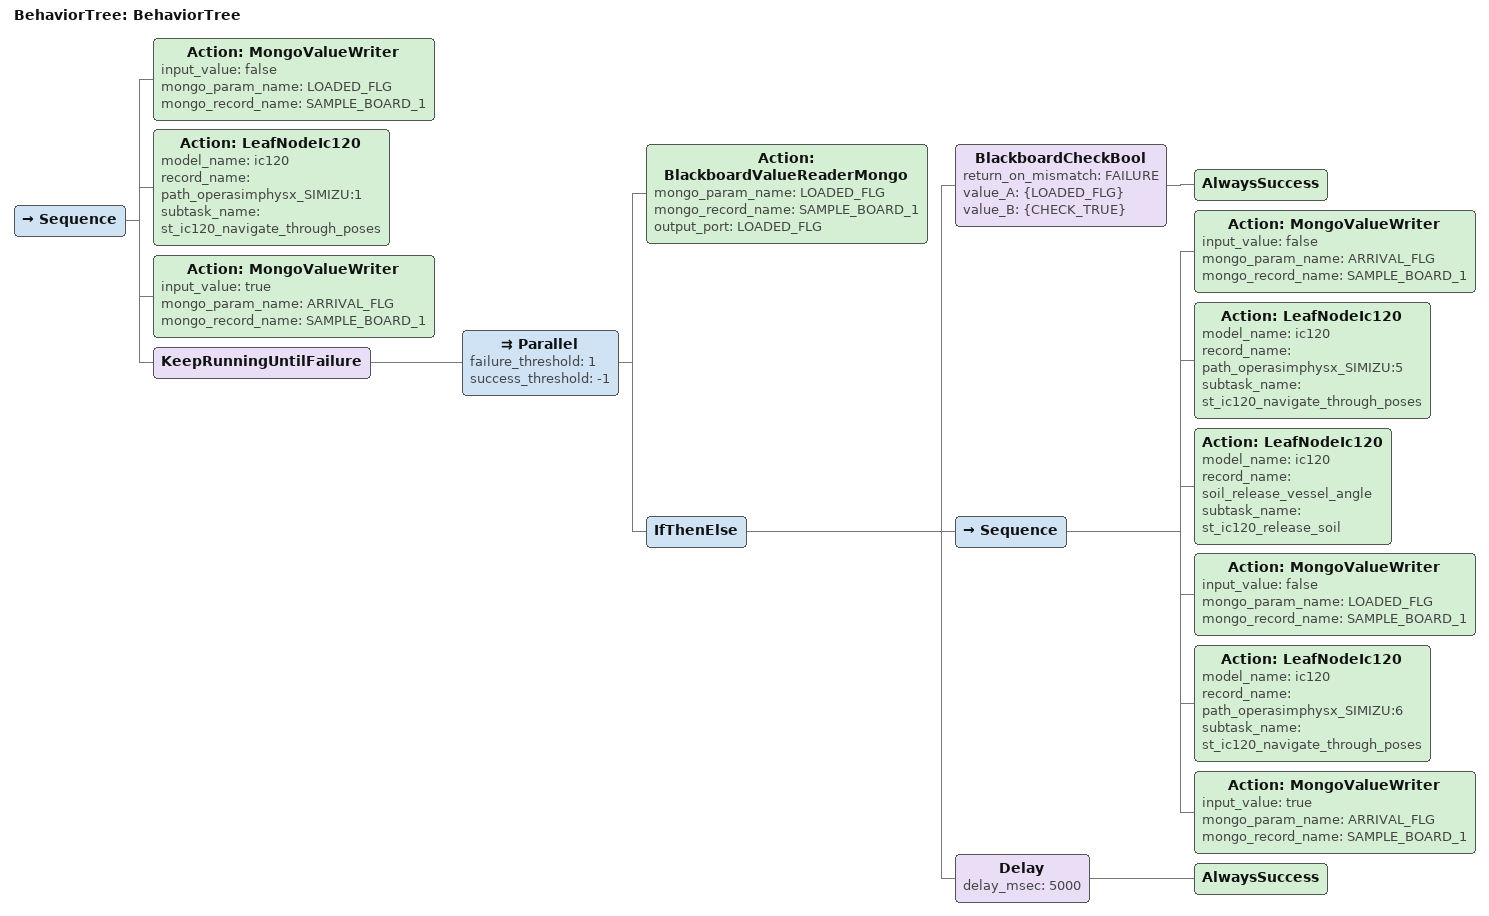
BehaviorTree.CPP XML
<?xml version="1.0"?>
<root main_tree_to_execute="BehaviorTree">
    <BehaviorTree ID="BehaviorTree">
        <Sequence>
            <Action ID="MongoValueWriter" input_value="false" mongo_param_name="LOADED_FLG" mongo_record_name="SAMPLE_BOARD_1"/>
            <Action  model_name="ic120" ID="LeafNodeIc120" record_name="path_operasimphysx_SIMIZU:1" subtask_name="st_ic120_navigate_through_poses"/>
            <Action ID="MongoValueWriter" input_value="true" mongo_param_name="ARRIVAL_FLG" mongo_record_name="SAMPLE_BOARD_1"/>
            <KeepRunningUntilFailure>
                <Parallel failure_threshold="1" success_threshold="-1">
                    <Action ID="BlackboardValueReaderMongo" mongo_param_name="LOADED_FLG" mongo_record_name="SAMPLE_BOARD_1" output_port="LOADED_FLG"/>
                    <IfThenElse>
                        <BlackboardCheckBool return_on_mismatch="FAILURE" value_A="{LOADED_FLG}" value_B="{CHECK_TRUE}">
                            <AlwaysSuccess/>
                        </BlackboardCheckBool>
                        <Sequence>
                            <Action ID="MongoValueWriter" input_value="false" mongo_param_name="ARRIVAL_FLG" mongo_record_name="SAMPLE_BOARD_1"/>
                            <Action  model_name="ic120" ID="LeafNodeIc120" record_name="path_operasimphysx_SIMIZU:5" subtask_name="st_ic120_navigate_through_poses"/>
                            <Action  model_name="ic120" ID="LeafNodeIc120" record_name="soil_release_vessel_angle" subtask_name="st_ic120_release_soil"/>
                            <Action ID="MongoValueWriter" input_value="false" mongo_param_name="LOADED_FLG" mongo_record_name="SAMPLE_BOARD_1"/>
                            <Action  model_name="ic120" ID="LeafNodeIc120" record_name="path_operasimphysx_SIMIZU:6" subtask_name="st_ic120_navigate_through_poses"/>
                            <Action ID="MongoValueWriter" input_value="true" mongo_param_name="ARRIVAL_FLG" mongo_record_name="SAMPLE_BOARD_1"/>
                        </Sequence>
                        <Delay delay_msec="5000">
                            <AlwaysSuccess/>
                        </Delay>
                    </IfThenElse>
                </Parallel>
            </KeepRunningUntilFailure>
        </Sequence>
    </BehaviorTree>
</root>
